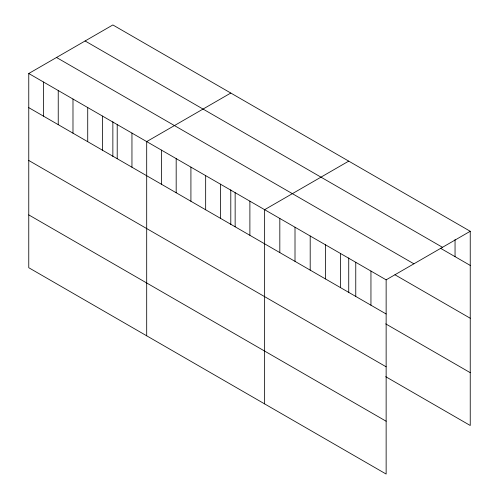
<?xml version="1.0" encoding="UTF-8"?>
<svg xmlns="http://www.w3.org/2000/svg" width="499" height="499" viewBox="0 0 499 499"><rect width="100%" height="100%" fill="white"/><g stroke="black" fill="none" stroke-linecap="round" stroke-linejoin="round"><path stroke-width="0.75" d="M28.761 73.509L386.139 279.839L386.139 474.05L28.761 267.72L28.761 73.509L112.861 24.95L470.239 231.28L470.239 425.491L385.715 376.689M230.794 93.039L146.694 141.597L146.694 335.808M348.732 161.127L264.632 209.686L264.632 403.897M386.139 279.839L470.239 231.28M85.104 40.974L442.488 247.304M440.523 248.265L470.239 265.424M56.512 57.485L413.896 263.815M394.959 274.781L470.239 318.243M28.761 107.647L386.139 313.977M385.715 323.87L470.239 372.672M28.761 160.472L386.139 366.802M28.761 214.894L386.139 421.225M455.051 239.582L455.051 256.654M370.95 271.069L370.95 305.207M355.762 262.299L355.762 296.443M348.732 257.921L348.732 292.688M340.574 253.529L340.574 287.673M325.385 244.76L325.385 278.904M310.197 235.99L310.197 270.134M295.009 227.226L295.009 261.364M279.82 218.456L279.82 252.594M249.887 201.172L249.887 235.316M235.148 192.664L235.148 226.802M230.794 189.832L230.794 224.6M220.402 184.15L220.402 218.294M205.663 175.642L205.663 209.78M190.917 167.128L190.917 201.272M176.178 158.62L176.178 192.757M161.439 150.105L161.439 184.25M131.954 133.083L131.954 167.227M117.209 124.575L117.209 158.713M112.861 121.744L112.861 156.511M102.47 116.061L102.47 150.205M87.724 107.553L87.724 141.691M72.985 99.039L72.985 133.183M58.24 90.531L58.24 124.669M43.5 82.017L43.5 116.161"/></g></svg>
